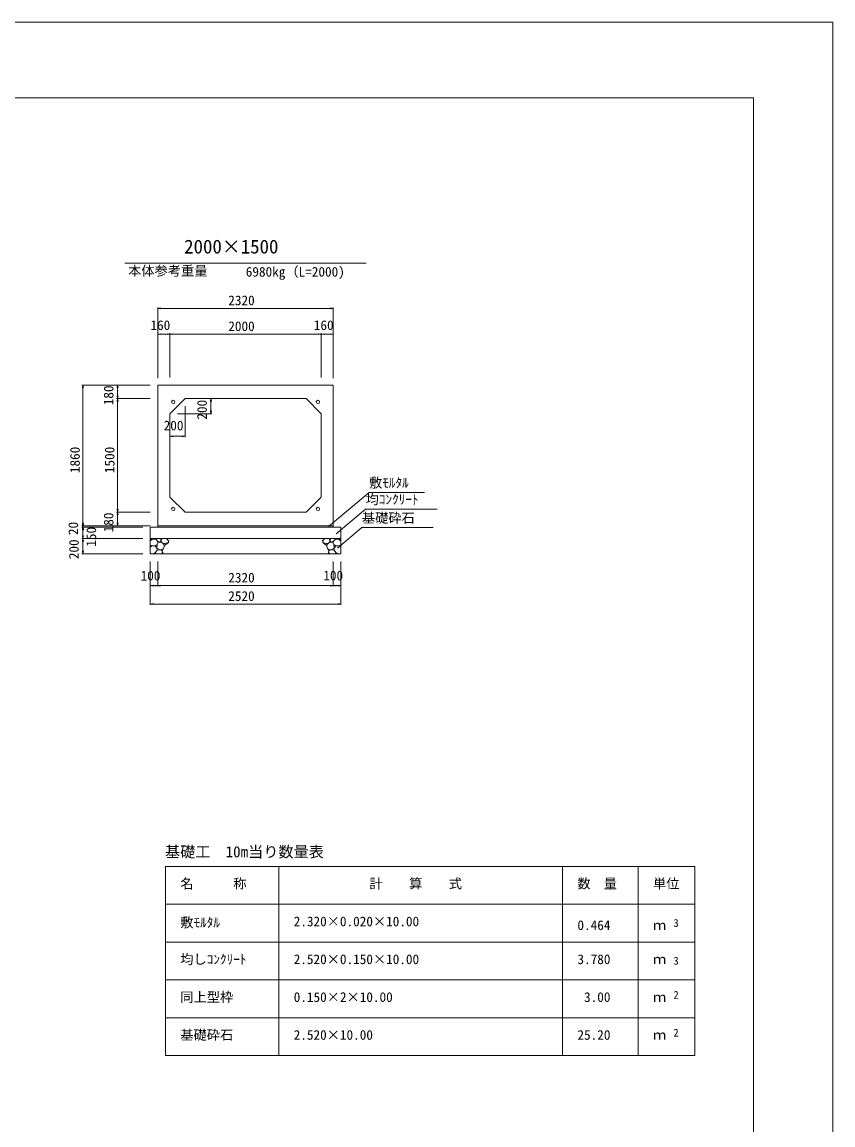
# Model space of a CAD drawing. Units: millimetres on the paper. Extents: x 0 to 841, y 0 to 594.
# Drawn here: x 626.6 to 841, y 302.5 to 594 of the extents above; entities that cross this region are included whole.
import ezdxf
from ezdxf.enums import TextEntityAlignment as Align

# ---------------------------------------------------------------- set-up
doc = ezdxf.new("R2010")
doc.units = ezdxf.units.MM
for name, color, linetype, lineweight in [('D-STR-DIM（寸法）', 7, 'Continuous', 18), ('D-STR-HTXT（旗揚げ）', 4, 'Continuous', 18), ('D-STR-STRn（構造物）', 5, 'Continuous', 18), ('D-STR（構造物外形線）', 1, 'Continuous', 18), ('D-TTL(外枠）', 2, 'Continuous', 18), ('DEFPOINTS_2', 8, 'Continuous', 18)]:
    doc.layers.add(name, color=color, linetype=linetype, lineweight=lineweight)
doc.layers.add('D-STR-TXT（文字）', color=7, linetype='Continuous')
doc.styles.add('ＭＳ ゴシック', font='')
doc.styles.get('ＭＳ ゴシック').set_extended_font_data('MS Gothic')

msp = doc.modelspace()

# ---------------------------------------------------------------- linework, layer by layer
at = {"layer": 'D-STR-DIM（寸法）'}
for p, q in [((662.473, 499.856), (662.473, 518.58)), ((662.473, 518.33), (663.223, 518.455)), ((662.473, 518.33), (662.573, 518.33)), ((663.223, 518.205), (662.473, 518.33)), ((708.773, 518.33), (662.573, 518.33)), ((708.123, 518.455), (708.873, 518.33)), ((708.873, 518.33), (708.123, 518.205)), ((708.873, 518.33), (708.773, 518.33)), ((708.873, 499.856), (708.873, 518.58)), ((662.473, 499.856), (662.473, 511.747)), ((662.473, 511.497), (663.223, 511.622)), ((662.473, 511.497), (662.573, 511.497)), ((663.223, 511.372), (662.473, 511.497)), ((662.573, 511.497), (665.573, 511.497)), ((664.923, 511.622), (665.673, 511.497)), ((665.673, 511.497), (664.923, 511.372)), ((665.673, 511.497), (665.573, 511.497)), ((665.673, 500.056), (665.673, 511.747)), ((665.673, 500.056), (665.673, 511.747)), ((665.673, 511.497), (666.423, 511.622)), ((665.673, 511.497), (665.773, 511.497)), ((666.423, 511.372), (665.673, 511.497)), ((665.773, 511.497), (705.573, 511.497)), ((704.923, 511.622), (705.673, 511.497)), ((705.673, 511.497), (704.923, 511.372)), ((705.673, 511.497), (705.573, 511.497)), ((705.673, 500.056), (705.673, 511.747)), ((705.673, 500.056), (705.673, 511.747)), ((705.673, 511.497), (706.423, 511.622)), ((705.673, 511.497), (705.773, 511.497)), ((706.423, 511.372), (705.673, 511.497)), ((708.773, 511.497), (705.773, 511.497)), ((708.123, 511.622), (708.873, 511.497)), ((708.873, 511.497), (708.123, 511.372)), ((708.873, 511.497), (708.773, 511.497)), ((708.873, 499.906), (708.873, 511.747)), ((660.473, 498.056), (642.406, 498.056)), ((642.531, 497.306), (642.656, 498.056)), ((642.656, 498.056), (642.656, 497.956)), ((642.656, 498.056), (642.781, 497.306)), ((642.656, 497.956), (642.656, 460.956)), ((660.473, 498.056), (651.579, 498.056)), ((651.704, 497.306), (651.829, 498.056)), ((651.829, 498.056), (651.829, 497.956)), ((651.829, 498.056), (651.954, 497.306)), ((651.829, 497.956), (651.829, 494.556)), ((660.473, 494.456), (651.579, 494.456)), ((660.473, 494.456), (651.579, 494.456)), ((651.829, 494.456), (651.704, 495.206)), ((651.704, 493.706), (651.829, 494.456)), ((651.954, 495.206), (651.829, 494.456)), ((651.829, 494.456), (651.829, 494.556)), ((651.829, 494.456), (651.829, 494.356)), ((651.829, 494.456), (651.954, 493.706)), ((651.829, 464.556), (651.829, 494.356)), ((671.673, 494.456), (676.778, 494.456)), ((676.403, 493.706), (676.528, 494.456)), ((676.528, 494.456), (676.528, 494.356)), ((676.528, 494.456), (676.653, 493.706)), ((676.528, 490.556), (676.528, 494.356)), ((667.673, 490.456), (676.778, 490.456)), ((669.673, 492.456), (669.673, 484.257)), ((676.528, 490.456), (676.403, 491.206)), ((676.653, 491.206), (676.528, 490.456)), ((676.528, 490.456), (676.528, 490.556)), ((665.673, 488.456), (665.673, 484.257)), ((665.673, 484.507), (666.423, 484.632)), ((665.673, 484.507), (665.773, 484.507)), ((666.423, 484.382), (665.673, 484.507)), ((669.573, 484.507), (665.773, 484.507)), ((668.923, 484.632), (669.673, 484.507)), ((669.673, 484.507), (668.923, 484.382)), ((669.673, 484.507), (669.573, 484.507)), ((660.473, 464.456), (651.579, 464.456)), ((660.473, 464.456), (651.579, 464.456)), ((651.829, 464.456), (651.704, 465.206)), ((651.704, 463.706), (651.829, 464.456)), ((651.954, 465.206), (651.829, 464.456)), ((651.829, 464.456), (651.829, 464.556)), ((651.829, 464.456), (651.829, 464.356)), ((651.829, 464.456), (651.954, 463.706)), ((651.829, 464.356), (651.829, 460.956)), ((660.473, 460.856), (642.406, 460.856)), ((660.473, 460.856), (642.406, 460.856)), ((642.656, 460.856), (642.531, 461.606)), ((642.656, 460.456), (642.531, 461.206)), ((642.531, 460.106), (642.656, 460.856)), ((642.781, 461.606), (642.656, 460.856)), ((642.781, 461.206), (642.656, 460.456)), ((642.656, 460.856), (642.656, 460.956)), ((642.656, 460.856), (642.656, 460.756)), ((642.656, 460.856), (642.781, 460.106)), ((642.656, 460.756), (642.656, 460.556)), ((660.473, 460.856), (651.579, 460.856)), ((651.829, 460.856), (651.704, 461.606)), ((651.954, 461.606), (651.829, 460.856)), ((651.829, 460.856), (651.829, 460.956)), ((658.473, 460.456), (642.406, 460.456)), ((658.473, 460.456), (642.406, 460.456)), ((642.531, 459.706), (642.656, 460.456)), ((642.656, 457.456), (642.531, 458.206)), ((642.656, 460.456), (642.656, 460.556)), ((642.656, 460.456), (642.656, 460.356)), ((642.656, 460.456), (642.781, 459.706)), ((642.656, 460.356), (642.656, 457.556)), ((642.781, 458.206), (642.656, 457.456)), ((658.473, 457.456), (642.406, 457.456)), ((658.473, 457.456), (642.406, 457.456)), ((642.531, 456.706), (642.656, 457.456)), ((642.656, 457.456), (642.656, 457.556)), ((642.656, 457.456), (642.656, 457.356)), ((642.656, 457.456), (642.781, 456.706)), ((642.656, 457.356), (642.656, 453.556)), ((658.473, 453.456), (642.406, 453.456)), ((642.656, 453.456), (642.531, 454.206)), ((642.781, 454.206), (642.656, 453.456)), ((642.656, 453.456), (642.656, 453.556)), ((660.473, 451.456), (660.473, 439.929)), ((660.473, 451.456), (660.473, 444.793)), ((662.473, 451.456), (662.473, 444.793)), ((662.473, 451.056), (662.473, 444.793)), ((708.873, 451.456), (708.873, 444.793)), ((708.873, 451.456), (708.873, 444.793)), ((710.873, 451.456), (710.873, 444.793)), ((710.873, 451.456), (710.873, 439.929)), ((660.473, 445.043), (661.223, 445.168)), ((660.473, 445.043), (660.573, 445.043)), ((661.223, 444.918), (660.473, 445.043)), ((660.573, 445.043), (662.373, 445.043)), ((661.723, 445.168), (662.473, 445.043)), ((662.473, 445.043), (661.723, 444.918)), ((662.473, 445.043), (662.373, 445.043)), ((662.473, 445.043), (663.223, 445.168)), ((662.473, 445.043), (662.573, 445.043)), ((663.223, 444.918), (662.473, 445.043)), ((662.573, 445.043), (708.773, 445.043)), ((708.123, 445.168), (708.873, 445.043)), ((708.873, 445.043), (708.123, 444.918)), ((708.873, 445.043), (708.773, 445.043)), ((708.873, 445.043), (709.623, 445.168)), ((708.873, 445.043), (708.973, 445.043)), ((709.623, 444.918), (708.873, 445.043)), ((708.973, 445.043), (710.773, 445.043)), ((710.123, 445.168), (710.873, 445.043)), ((710.873, 445.043), (710.123, 444.918)), ((710.873, 445.043), (710.773, 445.043)), ((660.473, 440.179), (661.223, 440.304)), ((710.123, 440.304), (710.873, 440.179)), ((660.473, 440.179), (660.573, 440.179)), ((661.223, 440.054), (660.473, 440.179)), ((660.573, 440.179), (710.773, 440.179)), ((710.873, 440.179), (710.123, 440.054)), ((710.873, 440.179), (710.773, 440.179))]:
    msp.add_line(p, q, dxfattribs=at)
at = {"layer": 'D-STR-HTXT（旗揚げ）'}
for p, q in [((653.781, 530.27), (717.565, 530.27)), ((707.59, 460.667), (718.323, 469.685)), ((732.985, 469.685), (718.323, 469.685)), ((709.612, 458.733), (717.411, 465.285)), ((736.336, 465.285), (717.411, 465.285)), ((709.962, 454.937), (716.436, 460.377)), ((735.299, 460.377), (716.436, 460.377)), ((664.487, 370.822), (804.487, 370.822)), ((664.487, 320.822), (664.487, 370.822)), ((694.487, 320.822), (694.487, 370.822)), ((769.487, 320.822), (769.487, 370.822)), ((789.487, 338.822), (789.487, 370.822)), ((789.487, 320.822), (789.487, 370.822)), ((804.487, 320.822), (804.487, 370.822)), ((664.487, 360.822), (804.487, 360.822)), ((664.487, 350.822), (804.487, 350.822)), ((664.487, 340.822), (804.487, 340.822)), ((664.487, 330.822), (804.487, 330.822)), ((664.487, 320.822), (804.487, 320.822))]:
    msp.add_line(p, q, dxfattribs=at)
at = {"layer": 'D-STR-STRn（構造物）'}
for p, q in [((662.473, 460.856), (662.473, 460.456)), ((708.873, 460.856), (708.873, 460.456)), ((660.473, 460.456), (710.873, 460.456)), ((660.473, 460.456), (660.473, 453.456)), ((710.873, 460.456), (710.873, 453.456)), ((660.473, 457.456), (710.873, 457.456)), ((660.899, 457.14), (660.473, 456.889)), ((660.992, 455.528), (660.473, 455.747)), ((660.473, 455.234), (660.992, 455.528)), ((660.899, 457.14), (660.634, 457.456)), ((661.367, 457.291), (660.899, 457.14)), ((660.992, 455.528), (661.806, 455.515)), ((661.367, 457.291), (661.52, 457.456)), ((662.014, 457.186), (661.367, 457.291)), ((661.806, 455.515), (662.286, 455.888)), ((662.229, 454.928), (661.806, 455.515)), ((662.014, 457.186), (661.999, 457.456)), ((662.404, 456.761), (662.014, 457.186)), ((662.229, 454.928), (662.286, 455.888)), ((662.28, 454.387), (662.229, 454.928)), ((662.229, 454.928), (663.024, 454.497)), ((662.286, 455.888), (662.474, 456.265)), ((662.474, 456.265), (662.404, 456.761)), ((663.022, 456.548), (662.404, 456.761)), ((662.474, 456.265), (663.022, 456.548)), ((663.344, 456.881), (663.022, 456.548)), ((663.022, 456.548), (663.684, 456.304)), ((663.162, 457.456), (663.344, 456.881)), ((663.344, 456.881), (663.568, 457.456)), ((663.344, 456.881), (663.469, 456.383)), ((663.968, 454.853), (663.36, 454.472)), ((663.613, 454.213), (663.968, 454.853)), ((663.684, 456.304), (663.928, 456.071)), ((663.806, 456.187), (664.255, 456.144)), ((663.928, 456.071), (664.259, 455.631)), ((664.259, 455.631), (663.968, 454.853)), ((664.255, 456.144), (665.28, 456.407)), ((664.259, 455.631), (665.28, 456.407)), ((664.763, 457.456), (665.28, 456.879)), ((665.28, 456.879), (665.455, 456.967)), ((665.28, 456.879), (665.28, 456.407)), ((665.28, 456.407), (665.3, 456.402)), ((706.066, 456.879), (705.891, 456.967)), ((706.066, 456.407), (706.046, 456.402)), ((706.583, 457.456), (706.066, 456.879)), ((706.066, 456.879), (706.066, 456.407)), ((707.091, 456.144), (706.066, 456.407)), ((707.087, 455.631), (706.066, 456.407)), ((707.418, 456.071), (707.087, 455.631)), ((707.087, 455.631), (707.378, 454.853)), ((707.54, 456.187), (707.091, 456.144)), ((707.734, 454.213), (707.378, 454.853)), ((707.378, 454.853), (707.987, 454.472)), ((707.663, 456.304), (707.418, 456.071)), ((708.324, 456.548), (707.663, 456.304)), ((708.003, 456.881), (707.779, 457.456)), ((708.003, 456.881), (707.878, 456.383)), ((708.184, 457.456), (708.003, 456.881)), ((708.003, 456.881), (708.324, 456.548)), ((709.117, 454.928), (708.322, 454.497)), ((708.324, 456.548), (708.943, 456.761)), ((708.872, 456.265), (708.324, 456.548)), ((708.872, 456.265), (708.943, 456.761)), ((709.06, 455.888), (708.872, 456.265)), ((708.943, 456.761), (709.333, 457.186)), ((709.117, 454.928), (709.06, 455.888)), ((709.54, 455.515), (709.06, 455.888)), ((709.066, 454.387), (709.117, 454.928)), ((709.117, 454.928), (709.54, 455.515)), ((709.333, 457.186), (709.347, 457.456)), ((709.333, 457.186), (709.979, 457.291)), ((710.355, 455.528), (709.54, 455.515)), ((709.979, 457.291), (709.826, 457.456)), ((709.979, 457.291), (710.447, 457.14)), ((710.355, 455.528), (710.873, 455.747)), ((710.873, 455.234), (710.355, 455.528)), ((710.447, 457.14), (710.713, 457.456)), ((710.447, 457.14), (710.873, 456.889)), ((660.644, 453.456), (660.473, 453.812)), ((660.473, 453.456), (710.873, 453.456)), ((661.295, 453.529), (660.991, 453.456)), ((661.295, 453.529), (661.84, 453.829)), ((661.797, 453.548), (661.295, 453.529)), ((662.007, 453.456), (661.797, 453.548)), ((661.84, 453.829), (662.28, 454.387)), ((661.84, 453.829), (661.851, 453.55)), ((663.024, 454.497), (662.28, 454.387)), ((663.36, 454.472), (663.024, 454.497)), ((663.36, 454.472), (663.613, 454.213)), ((663.406, 453.456), (663.708, 453.757)), ((663.708, 453.757), (663.613, 454.213)), ((663.708, 453.757), (663.864, 453.612)), ((707.639, 453.757), (707.483, 453.612)), ((707.639, 453.757), (707.734, 454.213)), ((707.94, 453.456), (707.639, 453.757)), ((707.987, 454.472), (707.734, 454.213)), ((707.987, 454.472), (708.322, 454.497)), ((708.322, 454.497), (709.066, 454.387)), ((709.506, 453.829), (709.066, 454.387)), ((709.339, 453.456), (709.549, 453.548)), ((709.506, 453.829), (709.496, 453.55)), ((710.052, 453.529), (709.506, 453.829)), ((709.549, 453.548), (710.052, 453.529)), ((710.052, 453.529), (710.355, 453.456)), ((710.703, 453.456), (710.873, 453.812))]:
    msp.add_line(p, q, dxfattribs=at)
at = {"layer": 'D-STR（構造物外形線）'}
for p, q in [((662.473, 498.056), (708.873, 498.056)), ((662.473, 460.856), (662.473, 498.056)), ((708.873, 498.056), (708.873, 460.856)), ((665.673, 490.456), (669.673, 494.456)), ((669.673, 494.456), (701.673, 494.456)), ((701.673, 494.456), (705.673, 490.456)), ((665.673, 468.456), (665.673, 490.456)), ((705.673, 490.456), (705.673, 468.456)), ((669.673, 464.456), (665.673, 468.456)), ((705.673, 468.456), (701.673, 464.456)), ((701.673, 464.456), (669.673, 464.456)), ((708.873, 460.856), (662.473, 460.856))]:
    msp.add_line(p, q, dxfattribs=at)
for centre in [(666.542, 493.587), (704.805, 493.587), (666.542, 465.324), (704.805, 465.324)]:
    msp.add_circle(centre, 0.44, dxfattribs=at)
at = {"layer": 'D-TTL(外枠）'}
for p in [(25, 574), (820, 20)]:
    msp.add_line(p, (820, 574), dxfattribs=at)
at = {"layer": 'DEFPOINTS_2'}
for p in [(0, 594), (841, 0)]:
    msp.add_line(p, (841, 594), dxfattribs=at)

# ---------------------------------------------------------------- texts
at = {"layer": 'D-STR-DIM（寸法）', "style": 'ＭＳ ゴシック'}
for s, p in [('2320', (681.107, 518.38)), ('160', (660.529, 511.822)), ('2000', (681.107, 511.547)), ('160', (703.729, 511.822)), ('200', (664.021, 485.309)), ('100', (706.239, 445.66)), ('100', (657.929, 445.618)), ('2320', (681.107, 445.093)), ('2520', (681.107, 440.229))]:
    msp.add_text(s, height=2.566, dxfattribs=at).set_placement(p, align=Align.BOTTOM_LEFT)
for s, p in [('180', (651.504, 492.711)), ('200', (676.208, 488.906)), ('1860', (642.606, 474.774)), ('1500', (651.779, 474.774)), ('180', (651.504, 459.111)), ('20', (642.158, 458.39)), ('150', (646.924, 455.323)), ('200', (642.331, 452.027))]:
    msp.add_text(s, height=2.566, rotation=90, dxfattribs=at).set_placement(p, align=Align.BOTTOM_LEFT)
at = {"layer": 'D-STR-TXT（文字）', "style": 'ＭＳ ゴシック'}
for s, height, p in [('2000×1500', 3.666, (669.43, 531.719)), ('本体参考重量', 2.566, (654.612, 526.204)), ('6980kg（L=2000)', 2.566, (685.732, 525.94)), ('敷ﾓﾙﾀﾙ', 2.566, (718.323, 470.185)), ('均ｺﾝｸﾘｰﾄ', 2.566, (717.411, 465.785)), ('基礎砕石', 2.566, (716.436, 460.877)), ('基礎工\u300010m当り数量表', 2.933, (664.377, 372.347)), ('名\u3000\u3000\u3000称', 2.566, (668.409, 364.225)), ('計\u3000\u3000算\u3000\u3000式', 2.566, (718.417, 364.225)), ('数\u3000量', 2.566, (773.409, 364.225)), ('単位', 2.566, (793.409, 364.225)), ('敷ﾓﾙﾀﾙ', 2.566, (668.409, 353.96)), ('2.320×0.020×10.00', 2.566, (698.409, 354.225)), ('0.464', 2.566, (773.436, 353.225)), ('ｍ', 2.566, (793.409, 353.225)), ('3', 2.053, (798.812, 354.23)), ('均しｺﾝｸﾘｰﾄ', 2.566, (668.409, 344.225)), ('2.520×0.150×10.00', 2.566, (698.409, 344.225)), ('3.780', 2.566, (773.436, 344.225)), ('ｍ', 2.566, (793.409, 344.225)), ('3', 2.053, (798.812, 344.23)), ('同上型枠', 2.566, (668.409, 334.225)), ('0.150×2×10.00', 2.566, (698.409, 334.225)), (' 3.00', 2.566, (773.436, 334.225)), ('ｍ', 2.566, (793.409, 334.225)), ('2', 2.053, (798.812, 335.23)), ('基礎砕石', 2.566, (668.409, 324.225)), ('2.520×10.00', 2.566, (698.409, 324.225)), ('25.20', 2.566, (773.436, 324.225)), ('ｍ', 2.566, (793.409, 324.225)), ('2', 2.053, (798.812, 325.23))]:
    msp.add_text(s, height=height, dxfattribs=at).set_placement(p, align=Align.BOTTOM_LEFT)

doc.saveas('drawing.dxf')
